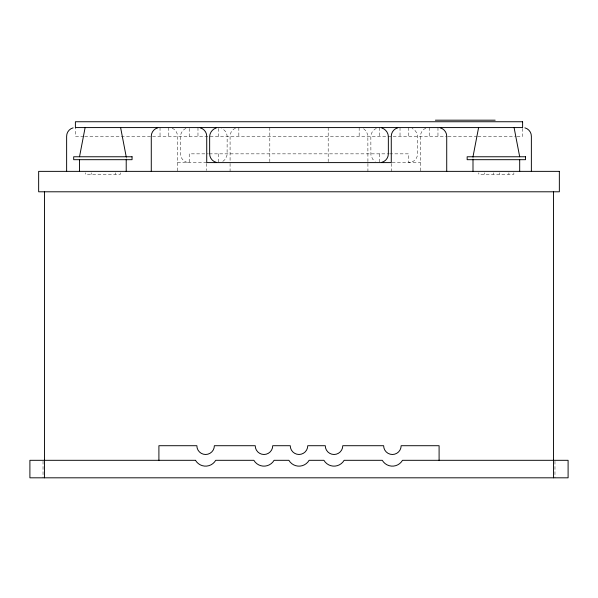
<?xml version="1.0" encoding="UTF-8"?>
<svg xmlns="http://www.w3.org/2000/svg" width="598" height="598" viewBox="0 0 598 598"><rect width="100%" height="100%" fill="white"/><g stroke="black" fill="none" stroke-linecap="round" stroke-linejoin="round"><path stroke-width="0.45" stroke-dasharray="2.99 2.24" d="M222.792 161.438L225.364 159.188L227.091 154.994L227.158 136.337C226.971 132.935 224.781 129.766 221.671 128.391M185.948 128.391C182.839 129.766 180.648 132.935 180.461 136.337L180.461 153.85C180.349 158.537 184.535 162.723 189.215 162.604L189.215 153.85L208.373 153.85M376.329 128.391C373.219 129.766 371.029 132.935 370.842 136.337L370.91 154.994L372.636 159.188L375.208 161.438M235.47 128.219C232.233 129.504 230.006 132.861 230.081 136.337L230.081 162.604M425.843 128.219C422.614 129.504 420.387 132.861 420.454 136.337L420.454 171.364M83.78 136.337L75.393 136.337L75.393 127.583M84.692 136.337L151.787 136.337M152.587 136.337L447.267 136.337M448.074 136.337L477.032 136.337M477.966 136.337L516.096 136.337M517.016 136.337L522.607 136.337L522.607 128.458M209.285 153.85L388.715 153.85M389.627 153.85L408.785 153.85L408.785 162.604C413.465 162.723 417.651 158.537 417.539 153.85L417.539 136.337C417.352 132.935 415.161 129.766 412.052 128.391M177.546 162.604L206.729 162.604M392.183 162.604L420.454 162.604M172.157 128.219C175.386 129.504 177.613 132.861 177.546 136.337L177.546 171.364M363.569 128.72L366.148 130.977L367.86 135.193L367.92 162.604M554.966 461.23L554.966 477.817M513.854 172.822L513.854 174.28L478.826 174.28L478.826 172.822M508.891 172.822L508.891 174.28M499.263 172.822L499.263 174.28M493.425 172.822L493.425 174.28M484.664 172.822L484.664 174.28M472.996 156.766L472.996 158.223M437.968 127.583L437.968 136.337M429.215 127.583L429.215 136.337M408.785 127.583L408.785 136.337M400.025 127.583L400.025 136.337M391.271 163.478L391.271 171.364M379.595 127.583L379.595 136.337M379.595 153.85L379.595 162.604M367.92 163.478L367.92 171.364M359.166 127.583L359.166 136.337M328.19 127.583L328.19 161.699M269.81 127.583L269.81 161.699M238.834 127.583L238.834 136.337M230.081 163.478L230.081 171.364M218.405 128.458L218.405 136.337M218.405 153.85L218.405 162.604M206.729 163.478L206.729 170.482M197.975 127.583L197.975 136.337M189.215 128.458L189.215 136.337M168.786 127.583L168.786 136.337M160.032 127.583L160.032 136.337M126.215 156.766L126.215 158.223M120.377 172.822L120.377 174.28L85.357 174.28L85.357 172.822M115.414 172.822L115.414 174.28M91.195 172.822L91.195 174.28M43.034 461.23L43.034 477.817"/><path stroke-width="0.9" d="M79.519 156.766L85.118 127.583M472.996 156.766L478.594 127.583M216.192 127.987C212.559 129.086 209.846 132.554 209.651 136.337L209.651 153.85C209.592 157.715 212.387 161.363 216.132 162.312M381.868 162.312C385.613 161.363 388.408 157.715 388.349 153.85L388.349 136.337C388.154 132.554 385.441 129.086 381.808 127.987M73.113 127.852C69.346 128.779 66.535 132.457 66.632 136.337L66.632 171.364M157.752 127.852C153.985 128.779 151.182 132.457 151.279 136.337L151.279 171.364M397.745 127.852C393.985 128.779 391.174 132.457 391.271 136.337L391.271 162.604L206.729 162.604L206.729 136.337C206.826 132.457 204.015 128.779 200.255 127.852M435.396 120.183L495.159 120.183M524.887 127.852C528.654 128.779 531.465 132.457 531.368 136.337L531.368 171.364M440.248 127.852C444.015 128.779 446.818 132.457 446.721 136.337L446.721 171.364M514.086 127.583L519.692 156.766M120.609 127.583L126.215 156.766M553.509 191.794L553.509 477.817M519.692 159.688L519.692 171.364M472.996 159.688L472.996 171.364M439.096 460.31L439.096 445.712L401.153 445.712L400.854 447.984A8.753 8.753 0 0 1 383.938 447.984L383.639 445.712L342.781 445.712L342.482 447.984A8.753 8.753 0 0 1 325.566 447.984L325.267 445.712L307.753 445.712L307.454 447.984A8.753 8.753 0 0 1 290.546 447.984L290.247 445.712L272.733 445.712L272.434 447.984A8.753 8.753 0 0 1 255.518 447.984L255.219 445.712L214.361 445.712L214.062 447.984A8.753 8.753 0 0 1 197.146 447.984L196.847 445.712L158.904 445.712L158.904 460.31M126.215 159.688L126.215 171.364M79.519 159.688L79.519 171.364M44.491 191.794L44.491 477.817M522.607 121.745L75.393 121.745L75.393 127.583L522.607 127.583L522.607 121.745M132.053 156.766L73.681 156.766L73.681 159.688L132.053 159.688L132.053 156.766M525.53 156.766L467.158 156.766L467.158 159.688L525.53 159.688L525.53 156.766M559.347 171.364L38.653 171.364L38.653 191.794L559.347 191.794L559.347 171.364M195.494 460.31L29.9 460.31L29.9 477.817L568.1 477.817L568.1 460.31L402.506 460.31A11.676 11.676 0 0 1 382.286 460.31L344.134 460.31A11.676 11.676 0 0 1 323.914 460.31L309.114 460.31A11.676 11.676 0 0 1 288.886 460.31L274.086 460.31A11.676 11.676 0 0 1 253.866 460.31L215.714 460.31A11.676 11.676 0 0 1 195.494 460.31"/></g></svg>
